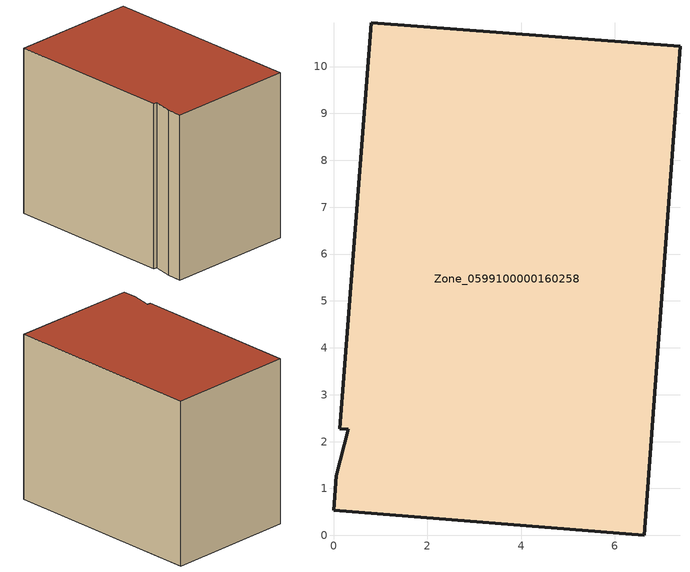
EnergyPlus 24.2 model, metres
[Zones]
Zone_0599100000160258
 floor ground (C_G): 0.13,2.27 0.8,10.94 7.39,10.43 6.62,0 0,0.53 0.06,1.27 0.32,2.26 z7.36
 wall outside (C_F): 6.62,0 7.39,10.43 0.8,10.94 0.13,2.27 0.32,2.26 0.06,1.27 0,0.53 6.62,0 z7.36:15.95
 roof outside (C_R): 0.8,10.94 0.13,2.27 0.32,2.26 0.06,1.27 0,0.53 6.62,0 7.39,10.43 z15.95
[BUILDING]
Pand.0599100000160258: North Axis=0; Terrain=City; Loads Convergence Tolerance Value=0.04; Temperature Convergence Tolerance Value=0.4; Solar Distribution=FullExterior; Maximum Number of Warmup Days=25; Minimum Number of Warmup Days=1
[Site:Location]
Rotterdam.The.Hague.AP_ZH_NLD Design_Conditions: Latitude=51.96; Longitude=4.45; Time Zone=1; Elevation=-4.5
[SITE:GROUNDTEMPERATURE:BUILDINGSURFACE]
18, 18, 18, 18, 18, 18, 18, 18, 18, 18, 18, 18
[MATERIAL] Thermal Absorptance=0.9; Solar Absorptance=0.7; Visible Absorptance=0.7
Name | Roughness | Thickness | Conductivity | Density | Specific Heat
G.TC.1965-1974 | MediumSmooth | 0.15 | 0.882353 | 540 | 1210
F.TC.1965-1974 | Rough | 0.3 | 0.697674 | 1920 | 840
R.TC.1965-1974 | MediumRough | 0.2 | 0.232558 | 1500 | 1000
[CONSTRUCTION]
C_G: G.TC.1965-1974
C_F: F.TC.1965-1974
C_R: R.TC.1965-1974
[ZONE]
Zone_0599100000160258: Type=1; Multiplier=1; Ceiling Height=Autocalculate; Volume=Autocalculate; Floor Area=autocalculate; Part of Total Floor Area=Yes
[ZONEINFILTRATION:DESIGNFLOWRATE]
Infil_Zone_0599100000160258: Zone or ZoneList or Space or SpaceList=Zone_0599100000160258; Schedule=AlwaysOn; Design Flow Rate Calculation Method=Flow/Area; Flow Rate per Floor Area=0.003; Constant Term Coefficient=1; Temperature Term Coefficient=0; Velocity Term Coefficient=0; Velocity Squared Term Coefficient=0
[HVACTEMPLATE:ZONE:IDEALLOADSAIRSYSTEM]
Zone_0599100000160258: Maximum Heating Supply Air Temperature=50; Minimum Cooling Supply Air Temperature=13; Maximum Heating Supply Air Humidity Ratio=0.0156; Minimum Cooling Supply Air Humidity Ratio=0.0077; Heating Limit=NoLimit; Cooling Limit=NoLimit; Dehumidification Control Type=ConstantSensibleHeatRatio; Cooling Sensible Heat Ratio=0.7; Dehumidification Setpoint=60; Humidification Control Type=None; Humidification Setpoint=30; Outdoor Air Method=None; Outdoor Air Flow Rate per Person=0.00944; Outdoor Air Flow Rate per Zone Floor Area=0; Outdoor Air Flow Rate per Zone=0; Demand Controlled Ventilation Type=None; Outdoor Air Economizer Type=NoEconomizer; Heat Recovery Type=None; Sensible Heat Recovery Effectiveness=0.7; Latent Heat Recovery Effectiveness=0.65
[ZONECONTROL:THERMOSTAT]
ThermostatControl_Zone_0599100000160258: Zone or ZoneList=Zone_0599100000160258; Control Type Schedule=DualSetpointControlType; Control 1=Thermostat_Zone_0599100000160258; Temperature Difference Between Cutout And Setpoint=0
[THERMOSTATSETPOINT:DUALSETPOINT]
Thermostat_Zone_0599100000160258: Heating Setpoint Temperature Schedule=HeatingSetpoint_Zone_0599100000160258; Cooling Setpoint Temperature Schedule=CoolingSetpoint_Zone_0599100000160258
[SCHEDULE:COMPACT]
HeatingSetpoint_Zone_0599100000160258: Through: 12/31, For: AllDays, Until: 24:00, 21
CoolingSetpoint_Zone_0599100000160258: Through: 12/31, For: AllDays, Until: 24:00, 24
DualSetpointControlType: Through: 12/31, For: AllDays, Until: 24:00, 4
AlwaysOn: Through: 12/31, For: AllDays, Until: 24:00, 1
